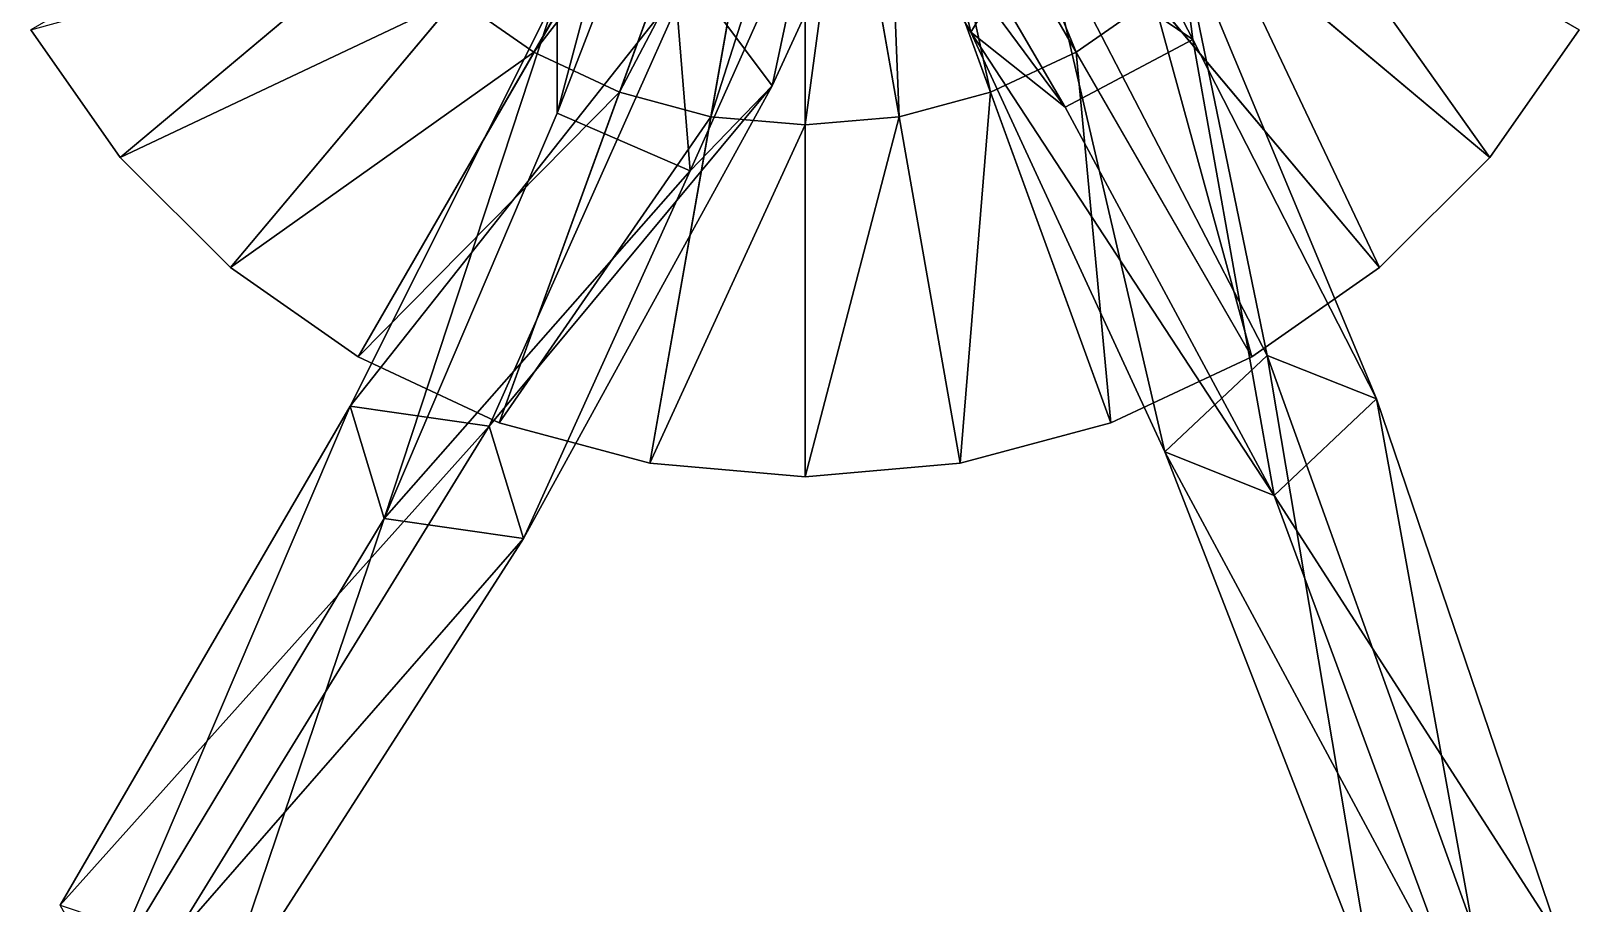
# Model space of a CAD drawing. Extents: x -117 to 110, y -112 to 116.
# Drawn here: x -16.47 to 16.47, y -28.09 to -9.53 of the extents above; entities that cross this region are included whole.
import ezdxf

# ---------------------------------------------------------------- set-up
doc = ezdxf.new("R2010")
doc.units = 0

msp = doc.modelspace()

# ---------------------------------------------------------------- linework, layer by layer
at = {"layer": 'Branches', "color": 1}
for points in [[(3.532234, -9.559813, 279.00415), (1.471998, -0.696974, 267.242767), (-0.006007, -3.674849, 266.582245)], [(3.532234, -9.559813, 279.00415), (5.012725, -7.126805, 280.138336), (1.471998, -0.696974, 267.242767)], [(-5.271704, -11.28613, 277.323883), (-5.27185, -8.722056, 279.00415), (-2.876857, -2.286534, 266.582245)], [(-5.271704, -11.28613, 277.323883), (-2.876857, -2.286534, 266.582245), (-3.015082, -5.446876, 265.365021)], [(5.536999, -11.158373, 277.323883), (-0.006007, -3.674849, 266.582245), (2.378666, -5.753358, 265.365021)], [(5.536999, -11.158373, 277.323883), (3.532234, -9.559813, 279.00415), (-0.006007, -3.674849, 266.582245)], [(8.256504, -9.713328, 277.419617), (2.378666, -5.753358, 265.365021), (5.330481, -4.060072, 265.273254)], [(7.932485, -7.221683, 279.159058), (8.256504, -9.713328, 277.419617), (5.330481, -4.060072, 265.273254)], [(-2.446576, -8.362596, 280.138336), (-0.700314, -10.704511, 279.159058), (2.243071, -4.312435, 266.433746)], [(-0.700314, -10.704511, 279.159058), (0.149208, -6.698951, 265.273254), (2.243071, -4.312435, 266.433746)], [(-2.446339, -12.511354, 277.419617), (-5.271704, -11.28613, 277.323883), (-3.015082, -5.446876, 265.365021)], [(-2.446339, -12.511354, 277.419617), (-3.015082, -5.446876, 265.365021), (0.149208, -6.698951, 265.273254)], [(8.256504, -9.713328, 277.419617), (5.536999, -11.158373, 277.323883), (2.378666, -5.753358, 265.365021)], [(-0.700314, -10.704511, 279.159058), (-2.446339, -12.511354, 277.419617), (0.149208, -6.698951, 265.273254)], [(7.658882, -18.490976, 289.233826), (5.012725, -7.126805, 280.138336), (3.532234, -9.559813, 279.00415)], [(7.658882, -18.490976, 289.233826), (9.838331, -16.438095, 290.641876), (5.012725, -7.126805, 280.138336)], [(9.838331, -16.438095, 290.641876), (7.932485, -7.221683, 279.159058), (5.012725, -7.126805, 280.138336)], [(9.838331, -16.438095, 290.641876), (12.161528, -17.364889, 288.476074), (7.932485, -7.221683, 279.159058)], [(12.161528, -17.364889, 288.476074), (8.256504, -9.713328, 277.419617), (7.932485, -7.221683, 279.159058)], [(-9.68159, -17.516886, 289.233826), (-2.446576, -8.362596, 280.138336), (-5.27185, -8.722056, 279.00415)], [(-9.68159, -17.516886, 289.233826), (-6.717718, -17.940897, 290.641876), (-2.446576, -8.362596, 280.138336)], [(-6.717718, -17.940897, 290.641876), (-0.700314, -10.704511, 279.159058), (-2.446576, -8.362596, 280.138336)], [(-8.957698, -19.911081, 287.068024), (-9.68159, -17.516886, 289.233826), (-5.27185, -8.722056, 279.00415)], [(-8.957698, -19.911081, 287.068024), (-5.27185, -8.722056, 279.00415), (-5.271704, -11.28613, 277.323883)], [(9.982079, -19.41777, 287.068024), (3.532234, -9.559813, 279.00415), (5.536999, -11.158373, 277.323883)], [(9.982079, -19.41777, 287.068024), (7.658882, -18.490976, 289.233826), (3.532234, -9.559813, 279.00415)], [(9.982079, -19.41777, 287.068024), (5.536999, -11.158373, 277.323883), (8.256504, -9.713328, 277.419617)], [(12.161528, -17.364889, 288.476074), (9.982079, -19.41777, 287.068024), (8.256504, -9.713328, 277.419617)], [(-6.717718, -17.940897, 290.641876), (-5.993826, -20.335093, 288.476074), (-0.700314, -10.704511, 279.159058)], [(-5.993826, -20.335093, 288.476074), (-2.446339, -12.511354, 277.419617), (-0.700314, -10.704511, 279.159058)], [(-8.957698, -19.911081, 287.068024), (-5.271704, -11.28613, 277.323883), (-2.446339, -12.511354, 277.419617)], [(-5.993826, -20.335093, 288.476074), (-8.957698, -19.911081, 287.068024), (-2.446339, -12.511354, 277.419617)], [(12.114111, -29.938427, 296.340637), (9.838331, -16.438095, 290.641876), (7.658882, -18.490976, 289.233826)], [(12.114111, -29.938427, 296.340637), (14.207607, -28.579548, 297.866028), (9.838331, -16.438095, 290.641876)], [(14.207607, -28.579548, 297.866028), (12.161528, -17.364889, 288.476074), (9.838331, -16.438095, 290.641876)], [(16.077047, -28.889511, 295.637756), (9.982079, -19.41777, 287.068024), (12.161528, -17.364889, 288.476074)], [(14.207607, -28.579548, 297.866028), (16.077047, -28.889511, 295.637756), (12.161528, -17.364889, 288.476074)], [(-15.853779, -28.137491, 296.340637), (-6.717718, -17.940897, 290.641876), (-9.68159, -17.516886, 289.233826)], [(-14.930542, -29.792337, 294.112366), (-15.853779, -28.137491, 296.340637), (-9.68159, -17.516886, 289.233826)], [(-14.930542, -29.792337, 294.112366), (-9.68159, -17.516886, 289.233826), (-8.957698, -19.911081, 287.068024)], [(-15.853779, -28.137491, 296.340637), (-13.48609, -28.927004, 297.866028), (-6.717718, -17.940897, 290.641876)], [(-13.48609, -28.927004, 297.866028), (-5.993826, -20.335093, 288.476074), (-6.717718, -17.940897, 290.641876)], [(13.983551, -30.24839, 294.112366), (7.658882, -18.490976, 289.233826), (9.982079, -19.41777, 287.068024)], [(13.983551, -30.24839, 294.112366), (12.114111, -29.938427, 296.340637), (7.658882, -18.490976, 289.233826)], [(16.077047, -28.889511, 295.637756), (13.983551, -30.24839, 294.112366), (9.982079, -19.41777, 287.068024)], [(-12.562853, -30.58185, 295.637756), (-14.930542, -29.792337, 294.112366), (-8.957698, -19.911081, 287.068024)], [(-12.562853, -30.58185, 295.637756), (-8.957698, -19.911081, 287.068024), (-5.993826, -20.335093, 288.476074)], [(-13.48609, -28.927004, 297.866028), (-12.562853, -30.58185, 295.637756), (-5.993826, -20.335093, 288.476074)]]:
    msp.add_3dface(points, dxfattribs=at)
at = {"layer": 'Trunk', "color": 1}
for points in [[(0, 0), (-16.471804, -9.51), (-14.570166, -12.225821)], [(0, 0), (-14.570166, -12.225821), (-12.225821, -14.570166)], [(0, 0), (-12.225821, -14.570166), (-9.51, -16.471804)], [(0, 0), (-9.51, -16.471804), (-6.505223, -17.872953)], [(0, 0), (-6.505223, -17.872953), (-3.302788, -18.731045)], [(0, 0), (-3.302788, -18.731045), (0, -19.02)], [(0, 0), (0, -19.02), (3.302788, -18.731045)], [(0, 0), (3.302788, -18.731045), (6.505223, -17.872953)], [(0, 0), (6.505223, -17.872953), (9.51, -16.471804)], [(0, 0), (9.51, -16.471804), (12.225821, -14.570166)], [(0, 0), (12.225821, -14.570166), (14.570166, -12.225821)], [(0, 0), (14.570166, -12.225821), (16.471804, -9.51)], [(2.542963, -4.404542, 63.750751), (3.269171, -3.896046, 63.750751), (5.767079, -9.988874, 17.74296)], [(3.269171, -3.896046, 63.750751), (7.414014, -8.835678, 17.74296), (5.767079, -9.988874, 17.74296)], [(-2.542963, -4.404542, 63.750751), (-5.767079, -9.988874, 17.74296), (-7.414014, -8.835678, 17.74296)], [(-2.542963, -4.404542, 63.750751), (-1.739489, -4.779208, 63.750751), (-5.767079, -9.988874, 17.74296)], [(1.739489, -4.779208, 63.750751), (2.542963, -4.404542, 63.750751), (3.944915, -10.838564, 17.74296)], [(2.542963, -4.404542, 63.750751), (5.767079, -9.988874, 17.74296), (3.944915, -10.838564, 17.74296)], [(-1.739489, -4.779208, 63.750751), (-3.944915, -10.838564, 17.74296), (-5.767079, -9.988874, 17.74296)], [(-1.739489, -4.779208, 63.750751), (-0.883162, -5.00866, 63.750751), (-3.944915, -10.838564, 17.74296)], [(0.883162, -5.00866, 63.750751), (1.739489, -4.779208, 63.750751), (2.002886, -11.358929, 17.74296)], [(1.739489, -4.779208, 63.750751), (3.944915, -10.838564, 17.74296), (2.002886, -11.358929, 17.74296)], [(-0.883162, -5.00866, 63.750751), (-2.002886, -11.358929, 17.74296), (-3.944915, -10.838564, 17.74296)], [(-0.883162, -5.00866, 63.750751), (0, -5.085927, 63.750751), (-2.002886, -11.358929, 17.74296)], [(0, -5.085927, 63.750751), (0, -11.534159, 17.74296), (-2.002886, -11.358929, 17.74296)], [(0, -5.085927, 63.750751), (0.883162, -5.00866, 63.750751), (0, -11.534159, 17.74296)], [(0.883162, -5.00866, 63.750751), (2.002886, -11.358929, 17.74296), (0, -11.534159, 17.74296)], [(8.835678, -7.414014, 17.74296), (9.988874, -5.767079, 17.74296), (14.570166, -12.225821)], [(9.988874, -5.767079, 17.74296), (16.471804, -9.51), (14.570166, -12.225821)], [(-8.835678, -7.414014, 17.74296), (-14.570166, -12.225821), (-16.471804, -9.51)], [(-8.835678, -7.414014, 17.74296), (-7.414014, -8.835678, 17.74296), (-14.570166, -12.225821)], [(7.414014, -8.835678, 17.74296), (8.835678, -7.414014, 17.74296), (12.225821, -14.570166)], [(8.835678, -7.414014, 17.74296), (14.570166, -12.225821), (12.225821, -14.570166)], [(-7.414014, -8.835678, 17.74296), (-12.225821, -14.570166), (-14.570166, -12.225821)], [(-7.414014, -8.835678, 17.74296), (-5.767079, -9.988874, 17.74296), (-12.225821, -14.570166)], [(5.767079, -9.988874, 17.74296), (7.414014, -8.835678, 17.74296), (9.51, -16.471804)], [(7.414014, -8.835678, 17.74296), (12.225821, -14.570166), (9.51, -16.471804)], [(-5.767079, -9.988874, 17.74296), (-9.51, -16.471804), (-12.225821, -14.570166)], [(-5.767079, -9.988874, 17.74296), (-3.944915, -10.838564, 17.74296), (-9.51, -16.471804)], [(3.944915, -10.838564, 17.74296), (5.767079, -9.988874, 17.74296), (6.505223, -17.872953)], [(5.767079, -9.988874, 17.74296), (9.51, -16.471804), (6.505223, -17.872953)], [(-3.944915, -10.838564, 17.74296), (-6.505223, -17.872953), (-9.51, -16.471804)], [(-3.944915, -10.838564, 17.74296), (-2.002886, -11.358929, 17.74296), (-6.505223, -17.872953)], [(2.002886, -11.358929, 17.74296), (3.944915, -10.838564, 17.74296), (3.302788, -18.731045)], [(3.944915, -10.838564, 17.74296), (6.505223, -17.872953), (3.302788, -18.731045)], [(-2.002886, -11.358929, 17.74296), (-3.302788, -18.731045), (-6.505223, -17.872953)], [(-2.002886, -11.358929, 17.74296), (0, -11.534159, 17.74296), (-3.302788, -18.731045)], [(0, -11.534159, 17.74296), (2.002886, -11.358929, 17.74296), (0, -19.02)], [(2.002886, -11.358929, 17.74296), (3.302788, -18.731045), (0, -19.02)], [(0, -11.534159, 17.74296), (0, -19.02), (-3.302788, -18.731045)]]:
    msp.add_3dface(points, dxfattribs=at)

doc.saveas('drawing.dxf')
